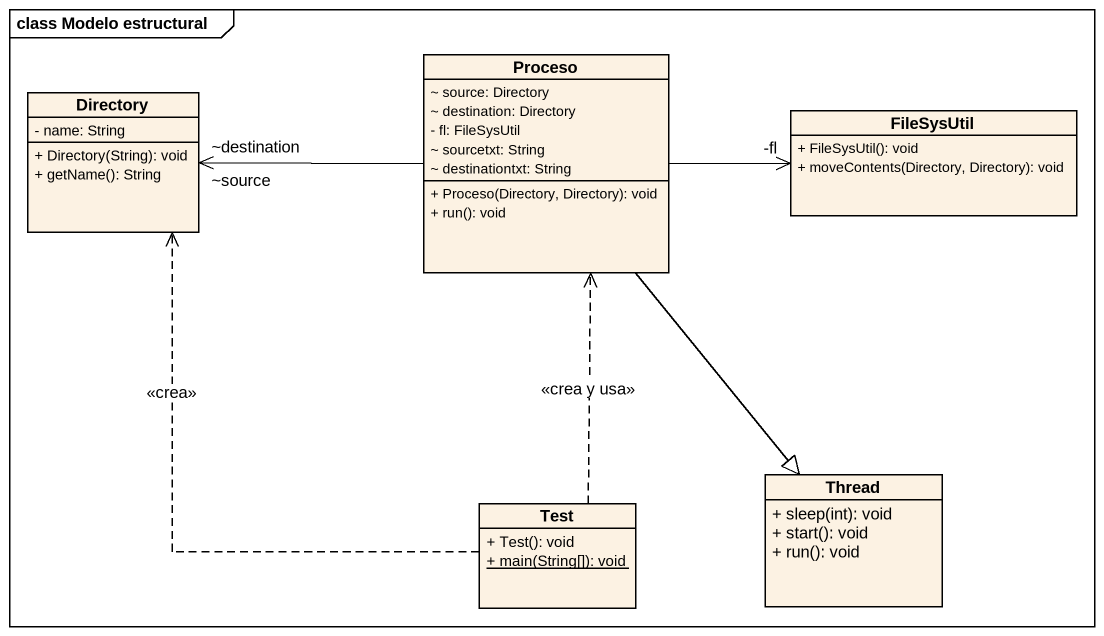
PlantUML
@startuml
mainframe class Modelo estructural
hide circle
hide empty members
skinparam classAttributeIconSize 0
class Proceso {
  ~ source: Directory
  ~ destination: Directory
  - fl: FileSysUtil
  ~ sourcetxt: String
  ~ destinationtxt: String
  + Proceso(Directory, Directory): void
  + run(): void
}
class Directory {
  - name: String
  + Directory(String): void
  + getName(): String
}
class FileSysUtil {
  + FileSysUtil(): void
  + moveContents(Directory, Directory): void
}
class Test {
  + Test(): void
  {static} + main(String[]): void
}
class Thread {
  + sleep(int): void
  + start(): void
  + run(): void
}
Proceso -left-> "~destination" Directory
Proceso -left-> "~source" Directory
Proceso -right-> "-fl" FileSysUtil
Proceso --|> Thread
Test .up.> Proceso : <<crea y usa>>
Test .up.> Directory : <<crea>>
@enduml
